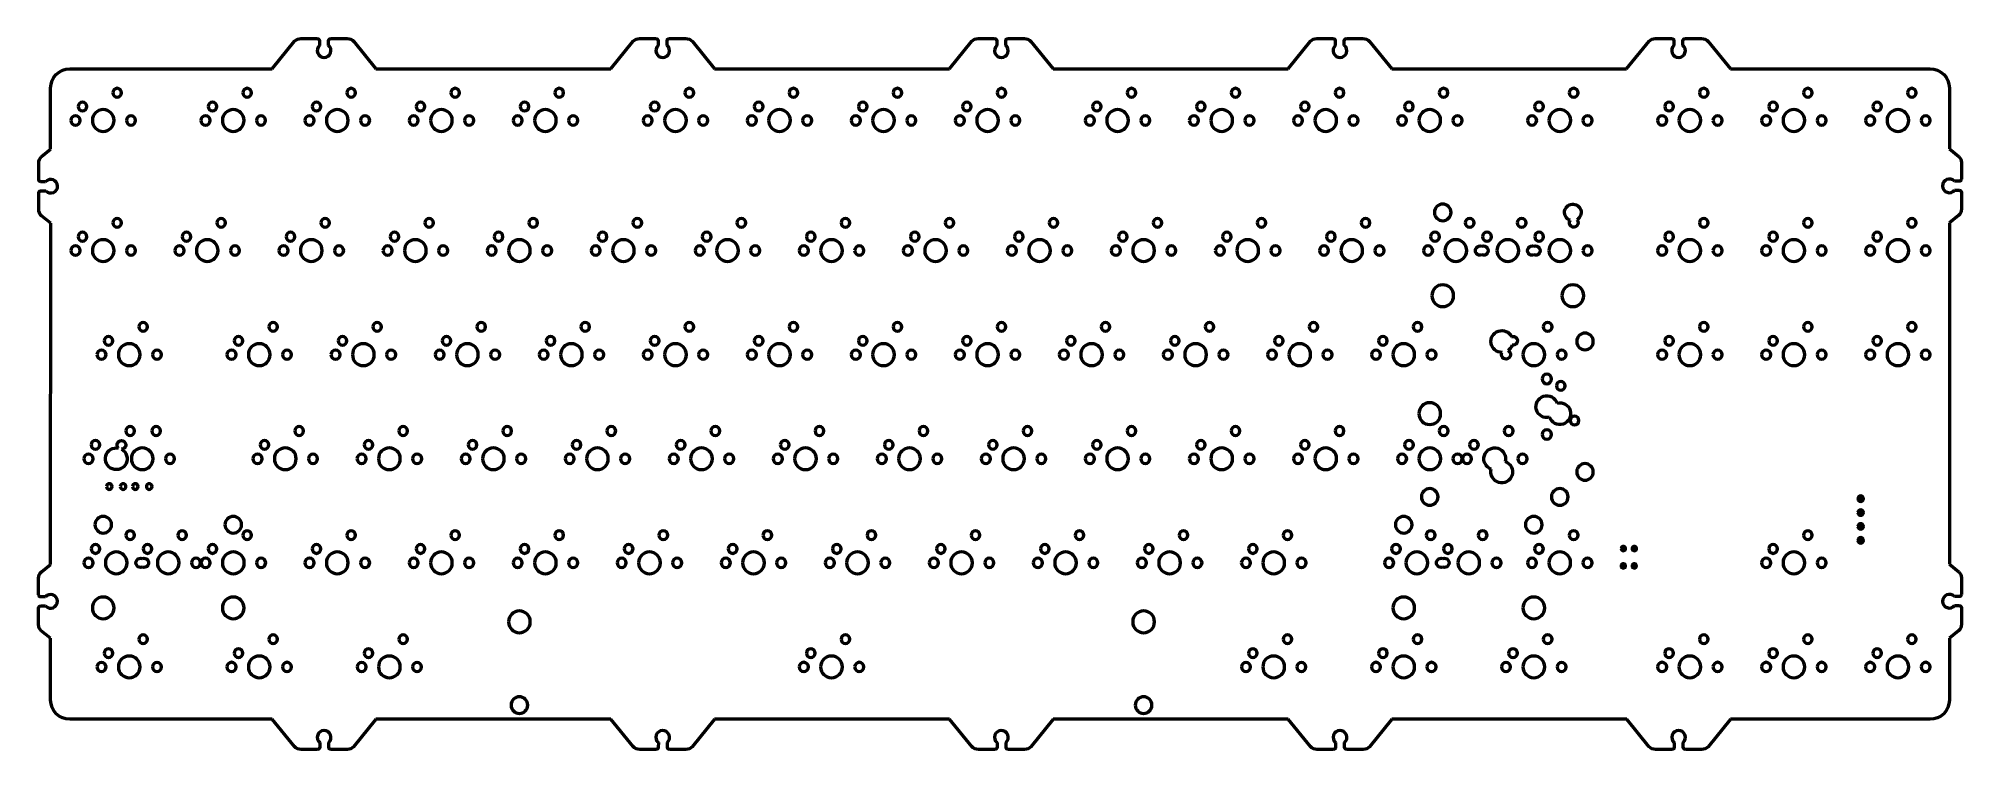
# Model space of a CAD drawing. Header units: millimetres. Extents: x 29 to 381, y 146 to 276.
import ezdxf

# ---------------------------------------------------------------- set-up
doc = ezdxf.new("R2010")
doc.units = ezdxf.units.MM
doc.header["$LTSCALE"] = 0.75
doc.layers.add('Visible', color=7, linetype='Continuous', lineweight=50)

msp = doc.modelspace()

# ---------------------------------------------------------------- linework, layer by layer
at = {"layer": 'Visible'}
for p, q in [((72.065869, 270.532299), (76.166609, 275.54351)), ((77.305869, 276.036297), (80.319369, 276.036297)), ((80.719369, 275.636297), (80.720225, 274.752875)), ((82.36885, 274.790283), (82.369369, 275.636297)), ((82.769369, 276.036297), (85.782869, 276.035298)), ((86.993705, 275.515593), (91.06583, 270.532267)), ((134.065869, 270.532299), (138.166609, 275.54351)), ((139.305869, 276.036297), (142.319369, 276.036297)), ((142.719369, 275.636297), (142.720225, 274.752875)), ((144.36885, 274.790283), (144.369369, 275.636297)), ((144.769369, 276.036297), (147.782869, 276.035298)), ((148.993705, 275.515593), (153.06583, 270.532267)), ((196.065848, 270.532267), (200.166588, 275.543478)), ((201.305848, 276.036265), (204.319348, 276.036265)), ((204.719348, 275.636265), (204.720204, 274.752843)), ((206.368829, 274.790251), (206.369348, 275.636265)), ((206.769348, 276.036265), (209.782848, 276.035266)), ((210.993684, 275.515561), (215.065809, 270.532235)), ((258.065893, 270.532267), (262.166633, 275.543478)), ((263.305893, 276.036265), (266.319393, 276.036265)), ((266.719393, 275.636265), (266.720249, 274.752843)), ((268.368874, 274.790251), (268.369393, 275.636265)), ((268.769393, 276.036265), (271.782893, 276.035266)), ((272.993729, 275.515561), (277.065854, 270.532235)), ((320.06583, 270.532266), (324.16657, 275.543477)), ((325.30583, 276.036264), (328.31933, 276.036264)), ((328.71933, 275.636264), (328.720186, 274.752842)), ((330.368811, 274.79025), (330.36933, 275.636264)), ((330.76933, 276.036264), (333.78283, 276.035265)), ((334.993666, 275.51556), (339.065791, 270.532234)), ((35.015136, 270.520123), (72.065869, 270.532299)), ((91.06583, 270.532267), (134.065869, 270.532299)), ((153.06583, 270.532267), (196.065848, 270.532267)), ((215.065809, 270.532235), (258.065893, 270.532267)), ((277.065854, 270.532235), (320.06583, 270.532266)), ((339.065791, 270.532234), (375.627636, 270.520121)), ((31.490187, 255.778572), (31.490136, 266.995123)), ((379.152636, 266.995121), (379.152687, 255.835572)), ((29.839929, 254.456473), (31.490187, 255.778572)), ((379.152687, 255.835572), (380.863913, 254.484814)), ((29.319225, 250.232137), (29.320223, 253.245637)), ((381.3567, 253.345554), (381.356699, 250.332054)), ((29.319225, 244.768637), (29.319226, 247.782137)), ((30.565239, 249.831617), (29.719225, 249.832137)), ((29.719225, 248.182137), (30.602647, 248.182994)), ((380.9567, 249.932054), (380.073278, 249.931198)), ((380.110686, 248.282574), (380.9567, 248.282054)), ((381.3567, 247.882054), (381.355701, 244.868554)), ((31.523238, 242.278619), (29.812012, 243.629376)), ((380.835996, 243.657718), (379.152687, 242.335572)), ((31.490687, 179.795071), (31.523238, 242.278619)), ((379.152687, 242.335572), (379.153858, 179.822427)), ((362.59383, 191.512267), (362.59383, 192.152267)), ((363.23383, 192.152267), (362.59383, 192.152267)), ((362.59383, 192.152267), (362.75383, 191.992267)), ((362.59383, 191.512267), (362.75383, 191.672267)), ((363.23383, 191.512267), (362.59383, 191.512267)), ((362.75383, 191.672267), (362.75383, 191.992267)), ((363.07383, 191.992267), (362.75383, 191.992267)), ((363.07383, 191.672267), (362.75383, 191.672267)), ((363.23383, 192.152267), (363.07383, 191.992267)), ((363.07383, 191.672267), (363.07383, 191.992267)), ((363.23383, 191.512267), (363.07383, 191.672267)), ((363.23383, 191.512267), (363.23383, 192.152267)), ((363.23383, 189.612267), (362.59383, 189.612267)), ((362.59383, 188.972267), (362.59383, 189.612267)), ((362.59383, 189.612267), (362.75383, 189.452267)), ((362.59383, 188.972267), (362.75383, 189.132267)), ((363.23383, 188.972267), (362.59383, 188.972267)), ((363.23383, 187.072267), (362.59383, 187.072267)), ((362.59383, 186.432267), (362.59383, 187.072267)), ((362.59383, 187.072267), (362.75383, 186.912267)), ((363.07383, 189.452267), (362.75383, 189.452267)), ((362.75383, 189.132267), (362.75383, 189.452267)), ((363.07383, 189.132267), (362.75383, 189.132267)), ((363.07383, 186.912267), (362.75383, 186.912267)), ((362.75383, 186.592267), (362.75383, 186.912267)), ((363.23383, 189.612267), (363.07383, 189.452267)), ((363.07383, 189.132267), (363.07383, 189.452267)), ((363.23383, 188.972267), (363.07383, 189.132267)), ((363.23383, 187.072267), (363.07383, 186.912267)), ((363.07383, 186.592267), (363.07383, 186.912267)), ((363.23383, 188.972267), (363.23383, 189.612267)), ((363.23383, 186.432267), (363.23383, 187.072267)), ((362.59383, 186.432267), (362.75383, 186.592267)), ((363.23383, 186.432267), (362.59383, 186.432267)), ((362.59383, 183.892267), (362.59383, 184.532267)), ((363.23383, 184.532267), (362.59383, 184.532267)), ((362.59383, 184.532267), (362.75383, 184.372267)), ((362.59383, 183.892267), (362.75383, 184.052267)), ((363.23383, 183.892267), (362.59383, 183.892267)), ((363.07383, 186.592267), (362.75383, 186.592267)), ((362.75383, 184.052267), (362.75383, 184.372267)), ((363.07383, 184.372267), (362.75383, 184.372267)), ((363.07383, 184.052267), (362.75383, 184.052267)), ((363.23383, 186.432267), (363.07383, 186.592267)), ((363.23383, 184.532267), (363.07383, 184.372267)), ((363.07383, 184.052267), (363.07383, 184.372267)), ((363.23383, 183.892267), (363.07383, 184.052267)), ((363.23383, 183.892267), (363.23383, 184.532267)), ((29.807378, 178.472926), (31.490687, 179.795071)), ((319.157687, 179.638072), (319.307687, 179.638072)), ((319.157687, 179.638072), (319.157687, 179.438072)), ((319.218687, 182.461072), (319.218687, 182.961072)), ((319.218687, 182.961072), (319.718687, 182.961072)), ((319.218687, 182.961072), (319.343687, 182.836072)), ((319.218687, 182.461072), (319.343687, 182.586072)), ((319.218687, 182.461072), (319.718687, 182.461072)), ((319.307687, 179.638072), (319.607687, 179.638072)), ((319.307687, 179.638072), (319.307687, 179.438072)), ((319.343687, 182.586072), (319.343687, 182.836072)), ((319.343687, 182.836072), (319.593687, 182.836072)), ((319.343687, 182.586072), (319.593687, 182.586072)), ((319.718687, 182.961072), (319.593687, 182.836072)), ((319.593687, 182.586072), (319.593687, 182.836072)), ((319.718687, 182.461072), (319.593687, 182.586072)), ((319.607687, 179.638072), (319.757687, 179.638072)), ((319.607687, 179.638072), (319.607687, 179.438072)), ((319.718687, 182.461072), (319.718687, 182.961072)), ((319.757687, 179.638072), (319.757687, 179.438072)), ((321.157687, 179.638072), (321.307687, 179.638072)), ((321.157687, 179.638072), (321.157687, 179.438072)), ((321.218687, 182.461072), (321.218687, 182.961072)), ((321.218687, 182.961072), (321.718687, 182.961072)), ((321.218687, 182.961072), (321.343687, 182.836072)), ((321.218687, 182.461072), (321.343687, 182.586072)), ((321.218687, 182.461072), (321.718687, 182.461072)), ((321.307687, 179.638072), (321.607687, 179.638072)), ((321.307687, 179.638072), (321.307687, 179.438072)), ((321.343687, 182.586072), (321.343687, 182.836072)), ((321.343687, 182.836072), (321.593687, 182.836072)), ((321.343687, 182.586072), (321.593687, 182.586072)), ((321.718687, 182.961072), (321.593687, 182.836072)), ((321.593687, 182.586072), (321.593687, 182.836072)), ((321.718687, 182.461072), (321.593687, 182.586072)), ((321.607687, 179.638072), (321.757687, 179.638072)), ((321.607687, 179.638072), (321.607687, 179.438072)), ((321.718687, 182.461072), (321.718687, 182.961072)), ((321.757687, 179.638072), (321.757687, 179.438072)), ((379.153858, 179.822427), (380.865084, 178.471669)), ((29.286674, 174.24859), (29.287673, 177.262091)), ((319.157687, 179.438072), (319.307687, 179.438072)), ((319.307687, 179.438072), (319.607687, 179.438072)), ((319.607687, 179.438072), (319.757687, 179.438072)), ((321.157687, 179.438072), (321.307687, 179.438072)), ((321.307687, 179.438072), (321.607687, 179.438072)), ((321.607687, 179.438072), (321.757687, 179.438072)), ((381.357871, 177.332409), (381.35787, 174.318909)), ((30.532687, 173.84807), (29.686674, 173.84859)), ((380.957871, 173.918909), (380.074449, 173.918053)), ((29.286674, 168.78509), (29.286675, 171.79859)), ((29.686674, 172.19859), (30.570096, 172.199446)), ((380.111857, 172.269429), (380.957871, 172.268909)), ((381.357871, 171.868909), (381.356872, 168.855409)), ((31.490687, 166.295072), (29.779462, 167.64583)), ((31.490136, 154.982625), (31.490687, 166.295072)), ((379.153858, 166.322427), (379.152636, 154.982623)), ((380.837167, 167.644573), (379.153858, 166.322427)), ((72.065849, 151.457299), (35.015136, 151.457625)), ((76.137974, 146.473973), (72.065849, 151.457299)), ((91.06581, 151.457267), (86.96507, 146.446056)), ((134.065889, 151.457316), (91.06581, 151.457267)), ((138.138014, 146.47399), (134.065889, 151.457316)), ((153.06585, 151.457284), (148.965109, 146.446073)), ((196.078826, 151.457304), (153.06585, 151.457284)), ((200.150951, 146.473978), (196.078826, 151.457304)), ((215.078787, 151.457272), (210.978047, 146.446061)), ((258.078809, 151.457321), (215.078787, 151.457272)), ((262.150934, 146.473995), (258.078809, 151.457321)), ((277.07877, 151.457289), (272.97803, 146.446078)), ((320.078828, 151.45732), (277.07877, 151.457289)), ((324.150953, 146.473994), (320.078828, 151.45732)), ((339.078789, 151.457288), (334.978049, 146.446077)), ((375.627636, 151.457623), (339.078789, 151.457288)), ((80.36231, 145.953269), (77.34881, 145.954268)), ((80.762829, 147.199283), (80.76231, 146.353269)), ((82.41231, 146.353269), (82.411454, 147.236691)), ((85.82581, 145.953268), (82.81231, 145.953269)), ((142.36235, 145.953286), (139.34885, 145.954285)), ((142.762869, 147.1993), (142.76235, 146.353286)), ((144.41235, 146.353286), (144.411494, 147.236708)), ((147.82585, 145.953286), (144.81235, 145.953286)), ((204.375287, 145.953274), (201.361787, 145.954273)), ((204.775806, 147.199288), (204.775287, 146.353274)), ((206.425287, 146.353274), (206.424431, 147.236696)), ((209.838787, 145.953274), (206.825287, 145.953274)), ((266.37527, 145.953291), (263.36177, 145.95429)), ((266.775789, 147.199304), (266.77527, 146.353291)), ((268.42527, 146.353291), (268.424414, 147.236713)), ((271.83877, 145.953291), (268.825269, 145.953291)), ((328.375289, 145.95329), (325.361789, 145.954289)), ((328.775808, 147.199303), (328.775289, 146.35329)), ((330.425289, 146.35329), (330.424433, 147.236712)), ((333.838789, 145.95329), (330.825288, 145.95329))]:
    msp.add_line(p, q, dxfattribs=at)
at = {"layer": 'Visible', "extrusion": (0, 0, -1)}
for centre, radius in [((-37.313187, 263.596572), 0.8), ((-43.663187, 266.136572), 0.8), ((-61.125687, 263.596572), 0.8), ((-67.475687, 266.136572), 0.8), ((-80.175687, 263.596572), 0.8), ((-86.525687, 266.136572), 0.8), ((-99.225687, 263.596572), 0.8), ((-105.575687, 266.136572), 0.8), ((-118.275687, 263.596572), 0.8), ((-124.625687, 266.136572), 0.8), ((-142.088187, 263.596572), 0.8), ((-148.438187, 266.136572), 0.8), ((-161.138187, 263.596572), 0.8), ((-167.488187, 266.136572), 0.8), ((-180.188187, 263.596572), 0.8), ((-186.538187, 266.136572), 0.8), ((-199.238187, 263.596572), 0.8), ((-205.588187, 266.136572), 0.8), ((-223.050687, 263.596572), 0.8), ((-229.400687, 266.136572), 0.8), ((-242.100687, 263.596572), 0.8), ((-248.450687, 266.136572), 0.8), ((-261.150687, 263.596572), 0.8), ((-267.500687, 266.136572), 0.8), ((-280.200687, 263.596572), 0.8), ((-286.550687, 266.136572), 0.8), ((-304.013187, 263.596572), 0.8), ((-310.363187, 266.136572), 0.8), ((-327.825687, 263.596572), 0.8), ((-334.175687, 266.136572), 0.8), ((-346.875687, 263.596572), 0.8), ((-353.225687, 266.136572), 0.8), ((-365.925687, 263.596572), 0.8), ((-372.275687, 266.136572), 0.8), ((-36.043187, 261.056571), 0.844995), ((-41.123187, 261.056572), 1.9939), ((-46.203187, 261.056571), 0.844995), ((-59.855687, 261.056571), 0.844995), ((-64.935687, 261.056572), 1.9939), ((-70.015687, 261.056571), 0.844995), ((-78.905687, 261.056571), 0.844995), ((-83.985687, 261.056572), 1.9939), ((-89.065687, 261.056571), 0.844995), ((-97.955687, 261.056571), 0.844995), ((-103.035687, 261.056572), 1.9939), ((-108.115687, 261.056571), 0.844995), ((-117.005687, 261.056571), 0.844995), ((-122.085687, 261.056572), 1.9939), ((-127.165687, 261.056571), 0.844995), ((-140.818187, 261.056571), 0.844995), ((-145.898187, 261.056572), 1.9939), ((-150.978186, 261.056571), 0.844995), ((-159.868186, 261.056571), 0.844995), ((-164.948187, 261.056572), 1.9939), ((-170.028186, 261.056571), 0.844995), ((-178.918186, 261.056571), 0.844995), ((-183.998187, 261.056572), 1.9939), ((-189.078186, 261.056571), 0.844995), ((-197.968186, 261.056571), 0.844995), ((-203.048187, 261.056572), 1.9939), ((-208.128186, 261.056571), 0.844995), ((-221.780686, 261.056571), 0.844995), ((-226.860687, 261.056572), 1.9939), ((-231.940686, 261.056571), 0.844995), ((-240.830686, 261.056571), 0.844995), ((-245.910687, 261.056572), 1.9939), ((-250.990686, 261.056571), 0.844995), ((-259.880686, 261.056571), 0.844995), ((-264.960687, 261.056572), 1.9939), ((-270.040686, 261.056571), 0.844995), ((-278.930686, 261.056571), 0.844995), ((-284.010687, 261.056572), 1.9939), ((-289.090686, 261.056571), 0.844995), ((-302.743186, 261.056571), 0.844995), ((-307.823187, 261.056572), 1.9939), ((-312.903186, 261.056571), 0.844995), ((-326.555686, 261.056571), 0.844995), ((-331.635687, 261.056572), 1.9939), ((-336.715686, 261.056571), 0.844995), ((-345.605686, 261.056571), 0.844995), ((-350.685687, 261.056572), 1.9939), ((-355.765686, 261.056571), 0.844995), ((-364.655686, 261.056571), 0.844995), ((-369.735687, 261.056572), 1.9939), ((-374.815686, 261.056571), 0.844995), ((-43.663187, 242.324072), 0.8), ((-62.713187, 242.324072), 0.8), ((-81.763187, 242.324072), 0.8), ((-100.813187, 242.324072), 0.8), ((-119.863187, 242.324072), 0.8), ((-138.913187, 242.324072), 0.8), ((-157.963187, 242.324072), 0.8), ((-177.013187, 242.324072), 0.8), ((-196.063187, 242.324072), 0.8), ((-215.113187, 242.324072), 0.8), ((-234.163187, 242.324072), 0.8), ((-253.213187, 242.324072), 0.8), ((-272.263187, 242.324072), 0.8), ((-286.391937, 244.229072), 1.524), ((-291.322187, 242.324072), 0.8), ((-300.838187, 242.324072), 0.8), ((-334.175687, 242.324072), 0.8), ((-353.225687, 242.324072), 0.8), ((-372.275687, 242.324072), 0.8), ((-37.313187, 239.784072), 0.8), ((-56.363187, 239.784072), 0.8), ((-75.413187, 239.784072), 0.8), ((-94.463187, 239.784072), 0.8), ((-113.513187, 239.784072), 0.8), ((-132.563187, 239.784072), 0.8), ((-151.613187, 239.784072), 0.8), ((-170.663187, 239.784072), 0.8), ((-189.713187, 239.784072), 0.8), ((-208.763187, 239.784072), 0.8), ((-227.813187, 239.784072), 0.8), ((-246.863187, 239.784072), 0.8), ((-265.913187, 239.784072), 0.8), ((-284.972187, 239.784072), 0.8), ((-294.488187, 239.784072), 0.8), ((-304.022187, 239.784072), 0.8), ((-327.825687, 239.784072), 0.8), ((-346.875687, 239.784072), 0.8), ((-365.925687, 239.784072), 0.8), ((-36.043187, 237.244071), 0.844995), ((-41.123187, 237.244072), 1.9939), ((-46.203187, 237.244071), 0.844995), ((-55.093187, 237.244071), 0.844995), ((-60.173187, 237.244072), 1.9939), ((-65.253187, 237.244071), 0.844995), ((-74.143187, 237.244071), 0.844995), ((-79.223187, 237.244072), 1.9939), ((-84.303187, 237.244071), 0.844995), ((-93.193187, 237.244071), 0.844995), ((-98.273187, 237.244072), 1.9939), ((-103.353187, 237.244071), 0.844995), ((-112.243187, 237.244071), 0.844995), ((-117.323187, 237.244072), 1.9939), ((-122.403187, 237.244071), 0.844995), ((-131.293187, 237.244071), 0.844995), ((-136.373187, 237.244072), 1.9939), ((-141.453187, 237.244071), 0.844995), ((-150.343186, 237.244071), 0.844995), ((-155.423187, 237.244072), 1.9939), ((-160.503186, 237.244071), 0.844995), ((-169.393186, 237.244071), 0.844995), ((-174.473187, 237.244072), 1.9939), ((-179.553186, 237.244071), 0.844995), ((-188.443186, 237.244071), 0.844995), ((-193.523187, 237.244072), 1.9939), ((-198.603186, 237.244071), 0.844995), ((-207.493186, 237.244071), 0.844995), ((-212.573187, 237.244072), 1.9939), ((-217.653186, 237.244071), 0.844995), ((-226.543186, 237.244071), 0.844995), ((-231.623187, 237.244072), 1.9939), ((-236.703186, 237.244071), 0.844995), ((-245.593186, 237.244071), 0.844995), ((-250.673187, 237.244072), 1.9939), ((-255.753186, 237.244071), 0.844995), ((-264.643186, 237.244071), 0.844995), ((-269.723187, 237.244072), 1.9939), ((-274.803186, 237.244071), 0.844995), ((-283.702186, 237.244071), 0.844995), ((-288.782187, 237.244072), 1.9939), ((-298.298187, 237.244072), 1.9939), ((-307.832187, 237.244072), 1.9939), ((-312.912186, 237.244071), 0.844995), ((-326.555686, 237.244071), 0.844995), ((-331.635687, 237.244072), 1.9939), ((-336.715686, 237.244071), 0.844995), ((-345.605686, 237.244071), 0.844995), ((-350.685687, 237.244072), 1.9939), ((-355.765686, 237.244071), 0.844995), ((-364.655686, 237.244071), 0.844995), ((-369.735687, 237.244072), 1.9939), ((-374.815686, 237.244071), 0.844995), ((-286.391937, 228.989072), 1.9939), ((-310.204437, 228.989072), 1.9939), ((-48.425687, 223.274072), 0.8), ((-72.238187, 223.274072), 0.8), ((-91.288187, 223.274072), 0.8), ((-110.338187, 223.274072), 0.8), ((-129.388187, 223.274072), 0.8), ((-148.438187, 223.274072), 0.8), ((-167.488187, 223.274072), 0.8), ((-186.538187, 223.274072), 0.8), ((-205.588187, 223.274072), 0.8), ((-224.638187, 223.274072), 0.8), ((-243.688187, 223.274072), 0.8), ((-262.738187, 223.274072), 0.8), ((-281.788187, 223.274072), 0.8), ((-305.600687, 223.274072), 0.8), ((-312.437437, 220.607072), 1.524), ((-334.175687, 223.274072), 0.8), ((-353.225687, 223.274072), 0.8), ((-372.275687, 223.274072), 0.8), ((-40.805687, 218.194072), 0.825), ((-42.075687, 220.734072), 0.8), ((-45.885687, 218.194072), 1.9939), ((-50.965687, 218.194072), 0.825), ((-64.618187, 218.194071), 0.844995), ((-65.888187, 220.734072), 0.8), ((-69.698187, 218.194072), 1.9939), ((-74.778187, 218.194071), 0.844995), ((-83.668187, 218.194071), 0.844995), ((-84.938187, 220.734072), 0.8), ((-88.748187, 218.194072), 1.9939), ((-93.828187, 218.194071), 0.844995), ((-102.718187, 218.194071), 0.844995), ((-103.988187, 220.734072), 0.8), ((-107.798187, 218.194072), 1.9939), ((-112.878187, 218.194071), 0.844995), ((-121.768187, 218.194071), 0.844995), ((-123.038187, 220.734072), 0.8), ((-126.848187, 218.194072), 1.9939), ((-131.928187, 218.194071), 0.844995), ((-140.818187, 218.194071), 0.844995), ((-142.088187, 220.734072), 0.8), ((-145.898187, 218.194072), 1.9939), ((-150.978186, 218.194071), 0.844995), ((-159.868186, 218.194071), 0.844995), ((-161.138187, 220.734072), 0.8), ((-164.948187, 218.194072), 1.9939), ((-170.028186, 218.194071), 0.844995), ((-178.918186, 218.194071), 0.844995), ((-180.188187, 220.734072), 0.8), ((-183.998187, 218.194072), 1.9939), ((-189.078186, 218.194071), 0.844995), ((-197.968186, 218.194071), 0.844995), ((-199.238187, 220.734072), 0.8), ((-203.048187, 218.194072), 1.9939), ((-208.128186, 218.194071), 0.844995), ((-217.018186, 218.194071), 0.844995), ((-218.288187, 220.734072), 0.8), ((-222.098187, 218.194072), 1.9939), ((-227.178186, 218.194071), 0.844995), ((-236.068186, 218.194071), 0.844995), ((-237.338187, 220.734072), 0.8), ((-241.148187, 218.194072), 1.9939), ((-246.228186, 218.194071), 0.844995), ((-255.118186, 218.194071), 0.844995), ((-256.388187, 220.734072), 0.8), ((-260.198187, 218.194072), 1.9939), ((-265.278186, 218.194071), 0.844995), ((-274.168186, 218.194071), 0.844995), ((-275.438187, 220.734072), 0.8), ((-279.248187, 218.194072), 1.9939), ((-284.328186, 218.194071), 0.844995), ((-303.060687, 218.194072), 1.9939), ((-308.140687, 218.194072), 0.825), ((-326.555686, 218.194071), 0.844995), ((-327.825687, 220.734072), 0.8), ((-331.635687, 218.194072), 1.9939), ((-336.715686, 218.194071), 0.844995), ((-345.605686, 218.194071), 0.844995), ((-346.875687, 220.734072), 0.8), ((-350.685687, 218.194072), 1.9939), ((-355.765686, 218.194071), 0.844995), ((-364.655686, 218.194071), 0.844995), ((-365.925687, 220.734072), 0.8), ((-369.735687, 218.194072), 1.9939), ((-374.815686, 218.194071), 0.844995), ((-305.452437, 213.749072), 0.875), ((-307.992437, 212.479072), 0.8), ((-284.010687, 207.399072), 1.9939), ((-46.041187, 204.224072), 0.8), ((-50.806937, 204.224072), 0.8), ((-77.000687, 204.224072), 0.8), ((-96.050687, 204.224072), 0.8), ((-115.100687, 204.224072), 0.8), ((-134.150687, 204.224072), 0.8), ((-153.200687, 204.224072), 0.8), ((-172.250687, 204.224072), 0.8), ((-191.300687, 204.224072), 0.8), ((-210.350687, 204.224072), 0.8), ((-229.400687, 204.224072), 0.8), ((-248.450687, 204.224072), 0.8), ((-267.500687, 204.224072), 0.8), ((-286.561187, 204.224072), 0.8), ((-298.456937, 204.224072), 0.8), ((-305.452437, 203.589072), 0.875), ((-310.532437, 206.129072), 0.8), ((-39.691187, 201.684072), 0.8), ((-48.266937, 199.144072), 1.9939), ((-70.650687, 201.684072), 0.8), ((-74.460687, 199.144072), 1.9939), ((-89.700687, 201.684072), 0.8), ((-93.510687, 199.144072), 1.9939), ((-108.750687, 201.684072), 0.8), ((-112.560687, 199.144072), 1.9939), ((-127.800687, 201.684072), 0.8), ((-131.610687, 199.144072), 1.9939), ((-146.850687, 201.684072), 0.8), ((-150.660687, 199.144072), 1.9939), ((-165.900687, 201.684072), 0.8), ((-169.710687, 199.144072), 1.9939), ((-184.950687, 201.684072), 0.8), ((-188.760687, 199.144072), 1.9939), ((-204.000687, 201.684072), 0.8), ((-207.810687, 199.144072), 1.9939), ((-223.050687, 201.684072), 0.8), ((-226.860687, 199.144072), 1.9939), ((-242.100687, 201.684072), 0.8), ((-245.910687, 199.144072), 1.9939), ((-261.150687, 201.684072), 0.8), ((-264.960687, 199.144072), 1.9939), ((-280.211187, 201.684072), 0.8), ((-284.021187, 199.144072), 1.9939), ((-292.106937, 201.684072), 0.8), ((-38.421187, 199.144071), 0.844995), ((-53.346937, 199.144071), 0.844995), ((-69.380687, 199.144071), 0.844995), ((-79.540687, 199.144071), 0.844995), ((-88.430687, 199.144071), 0.844995), ((-98.590687, 199.144071), 0.844995), ((-107.480687, 199.144071), 0.844995), ((-117.640687, 199.144071), 0.844995), ((-126.530687, 199.144071), 0.844995), ((-136.690687, 199.144071), 0.844995), ((-145.580686, 199.144071), 0.844995), ((-155.740686, 199.144071), 0.844995), ((-164.630686, 199.144071), 0.844995), ((-174.790686, 199.144071), 0.844995), ((-183.680686, 199.144071), 0.844995), ((-193.840686, 199.144071), 0.844995), ((-202.730686, 199.144071), 0.844995), ((-212.890686, 199.144071), 0.844995), ((-221.780686, 199.144071), 0.844995), ((-231.940686, 199.144071), 0.844995), ((-240.830686, 199.144071), 0.844995), ((-250.990686, 199.144071), 0.844995), ((-259.880686, 199.144071), 0.844995), ((-270.040686, 199.144071), 0.844995), ((-278.941186, 199.144071), 0.844995), ((-289.101186, 199.144071), 0.844995), ((-290.836936, 199.144071), 0.844995), ((-300.996937, 199.144072), 0.85), ((-312.437437, 196.731072), 1.524), ((-42.231187, 194.064072), 0.52), ((-44.771187, 194.064072), 0.52), ((-46.996937, 194.064072), 0.52), ((-49.536937, 194.064072), 0.52), ((-284.010687, 192.159072), 1.524), ((-307.823187, 192.159072), 1.524), ((-362.91383, 191.832267), 0.5), ((-41.123187, 187.079072), 1.524), ((-64.935687, 187.079072), 1.524), ((-279.248187, 187.079072), 1.524), ((-303.060687, 187.079072), 1.524), ((-362.91383, 189.292267), 0.5), ((-362.91383, 186.752267), 0.5), ((-39.703187, 182.634072), 0.8), ((-46.053187, 185.174072), 0.8), ((-49.219437, 182.634072), 0.8), ((-55.569437, 185.174072), 0.8), ((-61.134437, 182.634072), 0.8), ((-67.484437, 185.174072), 0.8), ((-80.175687, 182.634072), 0.8), ((-86.525687, 185.174072), 0.8), ((-99.225687, 182.634072), 0.8), ((-105.575687, 185.174072), 0.8), ((-118.275687, 182.634072), 0.8), ((-124.625687, 185.174072), 0.8), ((-137.325687, 182.634072), 0.8), ((-143.675687, 185.174072), 0.8), ((-156.375687, 182.634072), 0.8), ((-162.725687, 185.174072), 0.8), ((-175.425687, 182.634072), 0.8), ((-181.775687, 185.174072), 0.8), ((-194.475687, 182.634072), 0.8), ((-200.825687, 185.174072), 0.8), ((-213.525687, 182.634072), 0.8), ((-219.875687, 185.174072), 0.8), ((-232.575687, 182.634072), 0.8), ((-238.925687, 185.174072), 0.8), ((-251.625687, 182.634072), 0.8), ((-257.975687, 185.174072), 0.8), ((-277.832187, 182.634072), 0.8), ((-284.182187, 185.174072), 0.8), ((-287.344437, 182.634072), 0.8), ((-293.694437, 185.174072), 0.8), ((-304.008187, 182.634072), 0.8), ((-310.358187, 185.174072), 0.8), ((-319.468686, 182.711072), 0.4), ((-321.468687, 182.711072), 0.4), ((-346.875687, 182.634072), 0.8), ((-353.225687, 185.174072), 0.8), ((-362.91383, 184.212267), 0.5), ((-38.433187, 180.094071), 0.844995), ((-43.513187, 180.094072), 1.9939), ((-53.029437, 180.094072), 1.9939), ((-58.109437, 180.094071), 0.844995), ((-59.864437, 180.094071), 0.844995), ((-64.944437, 180.094072), 1.9939), ((-70.024437, 180.094071), 0.844995), ((-78.905687, 180.094071), 0.844995), ((-83.985687, 180.094072), 1.9939), ((-89.065687, 180.094071), 0.844995), ((-97.955687, 180.094071), 0.844995), ((-103.035687, 180.094072), 1.9939), ((-108.115687, 180.094071), 0.844995), ((-117.005687, 180.094071), 0.844995), ((-122.085687, 180.094072), 1.9939), ((-127.165687, 180.094071), 0.844995), ((-136.055687, 180.094071), 0.844995), ((-141.135687, 180.094072), 1.9939), ((-146.215686, 180.094071), 0.844995), ((-155.105686, 180.094071), 0.844995), ((-160.185687, 180.094072), 1.9939), ((-165.265686, 180.094071), 0.844995), ((-174.155686, 180.094071), 0.844995), ((-179.235687, 180.094072), 1.9939), ((-184.315686, 180.094071), 0.844995), ((-193.205686, 180.094071), 0.844995), ((-198.285687, 180.094072), 1.9939), ((-203.365686, 180.094071), 0.844995), ((-212.255686, 180.094071), 0.844995), ((-217.335687, 180.094072), 1.9939), ((-222.415686, 180.094071), 0.844995), ((-231.305686, 180.094071), 0.844995), ((-236.385687, 180.094072), 1.9939), ((-241.465686, 180.094071), 0.844995), ((-250.355686, 180.094071), 0.844995), ((-255.435687, 180.094072), 1.9939), ((-260.515686, 180.094071), 0.844995), ((-276.562186, 180.094071), 0.844995), ((-281.642187, 180.094072), 1.9939), ((-291.154437, 180.094072), 1.9939), ((-296.234436, 180.094071), 0.844995), ((-302.738186, 180.094071), 0.844995), ((-307.818187, 180.094072), 1.9939), ((-312.898186, 180.094071), 0.844995), ((-319.457687, 179.538072), 0.4), ((-321.457688, 179.538072), 0.4), ((-345.605686, 180.094071), 0.844995), ((-350.685687, 180.094072), 1.9939), ((-355.765686, 180.094071), 0.844995), ((-41.123187, 171.839072), 1.9939), ((-64.935687, 171.839072), 1.9939), ((-279.248187, 171.839072), 1.9939), ((-303.060687, 171.839072), 1.9939), ((-117.323187, 169.299072), 1.9939), ((-231.623187, 169.299072), 1.9939), ((-48.425687, 166.124072), 0.8), ((-72.238187, 166.124072), 0.8), ((-96.050687, 166.124072), 0.8), ((-177.013187, 166.124072), 0.8), ((-257.975687, 166.124072), 0.8), ((-281.788187, 166.124072), 0.8), ((-305.600687, 166.124072), 0.8), ((-334.175687, 166.124072), 0.8), ((-353.225687, 166.124072), 0.8), ((-372.275687, 166.124072), 0.8), ((-42.075687, 163.584072), 0.8), ((-45.885687, 161.044072), 1.9939), ((-65.888187, 163.584072), 0.8), ((-69.698187, 161.044072), 1.9939), ((-89.700687, 163.584072), 0.8), ((-93.510687, 161.044072), 1.9939), ((-170.663187, 163.584072), 0.8), ((-174.473187, 161.044072), 1.9939), ((-251.625687, 163.584072), 0.8), ((-255.435687, 161.044072), 1.9939), ((-275.438187, 163.584072), 0.8), ((-279.248187, 161.044072), 1.9939), ((-299.250687, 163.584072), 0.8), ((-303.060687, 161.044072), 1.9939), ((-327.825687, 163.584072), 0.8), ((-331.635687, 161.044072), 1.9939), ((-346.875687, 163.584072), 0.8), ((-350.685687, 161.044072), 1.9939), ((-365.925687, 163.584072), 0.8), ((-369.735687, 161.044072), 1.9939), ((-40.805687, 161.044072), 0.825), ((-50.965687, 161.044072), 0.825), ((-64.618187, 161.044071), 0.844995), ((-74.778187, 161.044071), 0.844995), ((-88.430687, 161.044072), 0.825), ((-98.590687, 161.044072), 0.825), ((-169.393186, 161.044071), 0.844995), ((-179.553186, 161.044071), 0.844995), ((-250.355687, 161.044072), 0.825), ((-260.515687, 161.044072), 0.825), ((-274.168186, 161.044071), 0.844995), ((-284.328186, 161.044071), 0.844995), ((-297.980687, 161.044072), 0.825), ((-308.140687, 161.044072), 0.825), ((-326.555686, 161.044071), 0.844995), ((-336.715686, 161.044071), 0.844995), ((-345.605686, 161.044071), 0.844995), ((-355.765686, 161.044071), 0.844995), ((-364.655686, 161.044071), 0.844995), ((-374.815686, 161.044071), 0.844995), ((-117.323187, 154.059072), 1.524), ((-231.623187, 154.059072), 1.524)]:
    msp.add_circle(centre, radius, dxfattribs=at)
for centre, radius, start, end in [((-77.272049, 274.551178), 1.485503, 41.913672, 91.304529), ((-80.319323, 275.636252), 0.400045, 90.006462, 179.993538), ((-82.769376, 275.636289), 0.400008, 0.001082, 89.998918), ((-85.862842, 274.551237), 1.486214, 86.915416, 139.543737), ((-139.272049, 274.551178), 1.485503, 41.913672, 91.304529), ((-142.319323, 275.636252), 0.400045, 90.006462, 179.993538), ((-144.769376, 275.636289), 0.400008, 0.001082, 89.998918), ((-147.862842, 274.551237), 1.486214, 86.915416, 139.543737), ((-201.272069, 274.551052), 1.485597, 41.915337, 91.302864), ((-204.319314, 275.636231), 0.400033, 90.00475, 179.99525), ((-206.769357, 275.636255), 0.400009, 0.001327, 89.998673), ((-209.862846, 274.551264), 1.486156, 86.914312, 139.544842), ((-263.272115, 274.551049), 1.4856, 41.915381, 91.30282), ((-266.319385, 275.636257), 0.400008, 90.001082, 179.998918), ((-268.769433, 275.636225), 0.40004, 0.005728, 89.994272), ((-271.862924, 274.551341), 1.486081, 86.912883, 139.546271), ((-325.272175, 274.550763), 1.485881, 41.920377, 91.297824), ((-328.319329, 275.636263), 0.400001, 90.000104, 179.999896), ((-330.769323, 275.63627), 0.399994, 359.999126, 90.000874), ((-333.862829, 274.551264), 1.486155, 86.91429, 139.544863), ((-35.015137, 266.995121), 3.525001, 0.000022, 89.999978), ((-375.627586, 266.995071), 3.525049, 90.000799, 179.999201), ((-30.804268, 253.325616), 1.486199, 356.91515, 49.544083), ((-379.871398, 253.379294), 1.485684, 131.916884, 181.301317), ((-29.719222, 250.232134), 0.399997, 269.999615, 0.000385), ((-380.956662, 250.33209), 0.400037, 180.005239, 269.994618), ((-29.719233, 247.782129), 0.400008, 0.001082, 89.998775), ((-380.956697, 247.882051), 0.400002, 90.000348, 179.999652), ((-30.804367, 244.734826), 1.485527, 311.914088, 1.30415), ((-310.204437, 244.229072), 1.524, 288.608209, 241.327078), ((-379.871626, 244.788586), 1.486228, 176.915676, 229.543477), ((-310.372187, 242.324072), 0.8, 134.77693, 35.158356), ((-293.218186, 237.244071), 0.844995, 247.600174, 112.399826), ((-293.862186, 237.244071), 0.844995, 67.600174, 292.399826), ((-302.752186, 237.244071), 0.844995, 248.258687, 111.741313), ((-303.378186, 237.244071), 0.844995, 68.258687, 291.741313), ((-297.197437, 220.607072), 1.9939, 267.889477, 153.750994), ((-297.980687, 218.194072), 0.825, 113.393742, 30.639818), ((-297.197437, 220.607072), 1.9939, 199.170175, 236.144084), ((-299.250687, 220.734072), 0.8, 70.658362, 282.262806), ((-305.452437, 208.669072), 1.9939, 255.767891, 160.587613), ((-307.823187, 207.399072), 1.9939, 75.767891, 340.587613), ((-43.501187, 199.144072), 1.9939, 119.219209, 102.021374), ((-44.456937, 201.684072), 0.8, 312.499532, 268.74105), ((-295.916937, 199.144072), 1.9939, 288.80961, 195.283537), ((-297.197437, 196.731072), 1.9939, 108.80961, 15.283537), ((-47.949437, 180.094071), 0.844995, 247.609341, 112.390659), ((-48.593187, 180.094071), 0.844995, 67.609341, 292.390659), ((-286.074436, 180.094071), 0.844995, 247.462594, 112.537406), ((-286.722186, 180.094071), 0.844995, 67.462594, 292.537406), ((-30.771901, 177.341991), 1.486378, 356.918567, 49.540621), ((-379.872569, 177.366149), 1.485684, 131.916884, 181.301317), ((-29.686669, 174.248585), 0.399996, 269.99937, 0.00063), ((-380.957831, 174.318947), 0.400038, 180.005484, 269.994373), ((-29.686598, 171.798666), 0.399924, 359.989101, 90.010756), ((-380.95787, 171.868908), 0.400001, 90.000104, 179.999896), ((-30.77158, 168.751179), 1.485294, 311.909903, 1.308214), ((-379.872797, 168.775441), 1.486228, 176.915676, 229.543477), ((-35.015137, 154.982626), 3.525001, 270.000022, 359.999978), ((-375.627586, 154.982672), 3.525049, 180.000799, 269.999201), ((-77.268814, 147.438277), 1.486164, 266.914463, 319.54469), ((-80.362299, 146.35328), 0.400011, 180.001571, 269.998429), ((-82.812344, 146.353304), 0.400035, 270.004994, 359.995006), ((-85.859581, 147.438496), 1.485612, 221.915545, 271.302571), ((-139.26882, 147.438214), 1.486086, 266.912969, 319.546184), ((-142.362327, 146.353309), 0.400023, 180.003283, 269.996717), ((-144.812328, 146.353264), 0.399979, 269.996925, 0.003075), ((-147.859658, 147.438427), 1.485527, 221.914086, 271.304078), ((-201.281767, 147.438226), 1.48611, 266.913424, 319.545729), ((-204.375231, 146.353329), 0.400055, 180.007929, 269.992071), ((-206.825255, 146.353242), 0.399968, 269.995458, 0.004542), ((-209.872623, 147.438352), 1.485464, 221.912977, 271.305224), ((-263.281815, 147.438395), 1.486257, 266.91624, 319.542914), ((-266.375301, 146.353259), 0.399968, 179.995458, 270.004542), ((-268.825279, 146.3533), 0.400009, 270.00147, 359.998673), ((-271.872598, 147.438388), 1.485482, 221.9133, 271.304901), ((-325.281771, 147.438246), 1.486113, 266.913489, 319.545664), ((-328.375261, 146.353318), 0.400028, 180.004016, 269.995984), ((-330.825436, 146.353437), 0.400148, 270.021278, 359.978865), ((-333.872647, 147.438318), 1.485415, 221.912099, 271.306103)]:
    msp.add_arc(centre, radius, start, end, dxfattribs=at)
at = {"layer": 'Visible'}
for centre, radius, start, end in [((81.565851, 273.832259), 1.250046, 132.568852, 50.030832), ((143.565851, 273.832259), 1.250046, 132.568852, 50.030832), ((205.565829, 273.832267), 1.250017, 132.570046, 50.029639), ((267.565874, 273.832251), 1.250028, 132.569576, 50.030109), ((329.565811, 273.832273), 1.250011, 132.570275, 50.02941), ((31.523257, 249.028619), 1.250042, 222.568984, 140.030705), ((379.152706, 249.085573), 1.250013, 42.570162, 320.029525), ((31.490702, 173.045072), 1.25004, 222.56913, 140.030626), ((379.153878, 173.072428), 1.250013, 42.57018, 320.029507), ((81.565828, 148.157267), 1.250017, 312.57003, 230.029655), ((143.565869, 148.157253), 1.249994, 312.570969, 230.028716), ((205.578805, 148.157301), 1.250039, 312.569168, 230.030517), ((267.578787, 148.157307), 1.250031, 312.569517, 230.030238), ((329.578807, 148.1573), 1.250027, 312.569676, 230.030078)]:
    msp.add_arc(centre, radius, start, end, dxfattribs=at)

doc.saveas('drawing.dxf')
